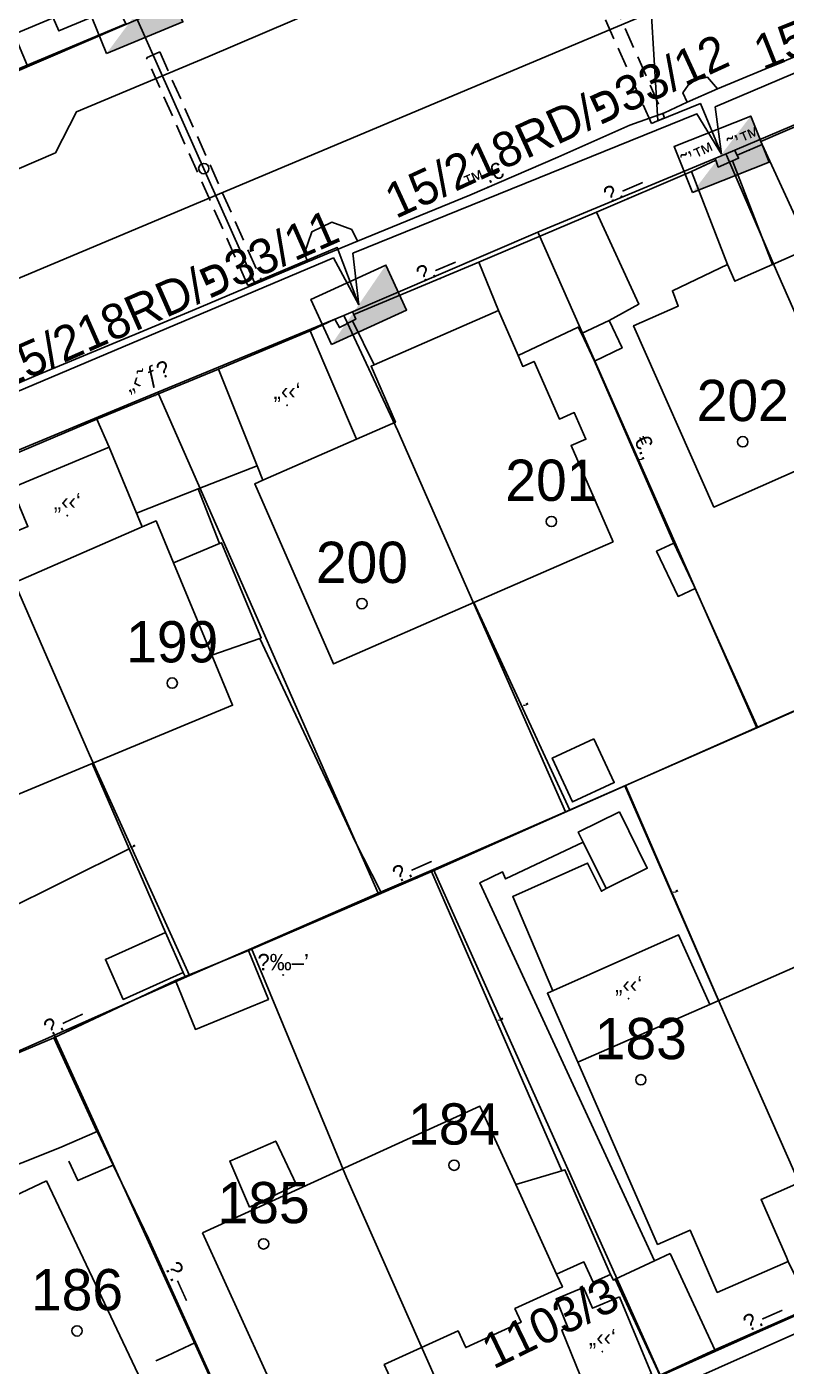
# Model space of a CAD drawing. Header units: metres. Extents: x 218299 to 220222, y 572714 to 574340.
# Drawn here: x 219058 to 219094.8, y 573375.5 to 573440.5 of the extents above; entities that cross this region are included whole.
import ezdxf
from ezdxf.enums import TextEntityAlignment as Align

# ---------------------------------------------------------------- set-up
doc = ezdxf.new("R2010")
doc.units = ezdxf.units.M
doc.header["$MEASUREMENT"] = 0
doc.linetypes.add('DASH15', pattern=[1.5, 1, -0.5])
for name, color, linetype in [('1601', 44, 'LANDBORDER'), ('1602', 44, 'Continuous'), ('1603', 44, 'Continuous'), ('6011', 10, 'Continuous'), ('6151', 102, 'CABLEUNDEXIST03'), ('6261', 7, 'Continuous'), ('6701', 7, 'DASH15'), ('6916', 7, 'Continuous'), ('A_POINTS', 2, 'Continuous'), ('M2200', 253, 'Continuous'), ('M2207', 253, 'Continuous'), ('M2401', 7, 'Continuous'), ('M2404', 7, 'Continuous'), ('M2407', 253, 'Continuous'), ('M2408', 253, 'Continuous'), ('M2420', 253, 'Continuous'), ('M2601', 253, 'Continuous'), ('M2602', 253, 'Continuous'), ('M2605', 253, 'Continuous'), ('M2612', 253, 'Continuous'), ('M2804', 253, 'Continuous')]:
    doc.layers.add(name, color=color, linetype=linetype)
doc.styles.add('HEBTXT', font='HEBTXT')
doc.styles.add('MAVAT_HEBTXT', font='HEBTXT')
doc.linetypes.add('CABLEUNDEXIST03', pattern='A,3.5,[222,elecad.shx,S=0.01,R=0,X=0,Y=0],1.5', length=5)
doc.linetypes.add('LANDBORDER', pattern='A,6.25,[208,elecad.shx,S=0.02,R=0,X=-0.6,Y=0],12.5,[208,elecad.shx,S=0.02,R=180,X=0.6,Y=0],6.25', length=25)

# ---------------------------------------------------------------- blocks, each defined once
blk = doc.blocks.new('6261')
blk.add_lwpolyline([(-2, -1.2), (2, -1.2), (2, 1.2), (-2, 1.2)], close=True)
at = {"color": 0}
blk.add_solid([(2, 1.2), (-2, -1.2), (2, -1.2)], dxfattribs=at)
at = {"color": 0, "style": 'HEBTXT'}
blk.add_attdef('PIL_NAME', (2.689, 2.418), '', height=1.7, dxfattribs=at)
at = {"style": 'HEBTXT'}
blk.add_attdef('CAMUT_MONIM', (2.489, 0.218), '', height=1.7, dxfattribs=at)
at = {"color": 0, "style": 'HEBTXT', "flags": 1}
for tag, p in [('TYPE', (2.585, -1.773)), ('MAP_TYPE', (2.689, -3.782))]:
    blk.add_attdef(tag, p, '', height=1.7, dxfattribs=at)
blk = doc.blocks.new('6916')
at = {"layer": 'A_POINTS'}
blk.add_circle((0, 0), 0.25, dxfattribs=at)
at = {"color": 0, "style": 'HEBTXT'}
for tag, p in [('HTCH', (0.006, 3.527)), ('PIPE', (0.049, 1.33))]:
    blk.add_attdef(tag, text='', height=1.7, dxfattribs=at).set_placement(p, align=Align.MIDDLE_CENTER)
blk = doc.blocks.new('1603')
at = {"layer": 'A_POINTS'}
blk.add_circle((0, 0), 0.25, dxfattribs=at)
at = {"color": 0, "style": 'HEBTXT'}
blk.add_attdef('PARCEL_NUM', text='', height=2, dxfattribs=at).set_placement((0, 1), align=Align.CENTER)
at = {"color": 0, "style": 'HEBTXT', "flags": 1}
blk.add_attdef('LOT_NUM', text='', height=2, dxfattribs=at).set_placement((0, -2.5), align=Align.CENTER)
blk = doc.blocks.new('M2404')
blk.add_circle((0, 0), 0.025)
at = {"style": 'MAVAT_HEBTXT'}
blk.add_attdef('NAME', text='', height=0.8, dxfattribs=at).set_placement((0, 1.59), align=Align.MIDDLE)
blk = doc.blocks.new('M2408')
blk.add_circle((0, 0), 0.025)
at = {"style": 'MAVAT_HEBTXT'}
blk.add_attdef('NAME', text='', height=0.8, dxfattribs=at).set_placement((0, 1.59), align=Align.MIDDLE)
blk = doc.blocks.new('M2804')
blk.add_circle((0, 0), 0.025)
at = {"style": 'MAVAT_HEBTXT'}
blk.add_attdef('NAME', text='', height=0.8, dxfattribs=at).set_placement((0, 1.59), align=Align.MIDDLE)
blk = doc.blocks.new('M2601')
blk.add_circle((0, 0), 0.025)
at = {"style": 'MAVAT_HEBTXT'}
blk.add_attdef('NAME', text='', height=0.8, dxfattribs=at).set_placement((0, 1.59), align=Align.MIDDLE)
blk = doc.blocks.new('M2602')
blk.add_circle((0, 0), 0.025)
at = {"style": 'MAVAT_HEBTXT'}
blk.add_attdef('NAME', text='', height=0.8, dxfattribs=at).set_placement((0, 1.59), align=Align.MIDDLE)
blk = doc.blocks.new('M2605')
blk.add_circle((0, 0), 0.025)
at = {"style": 'MAVAT_HEBTXT'}
blk.add_attdef('NAME', text='', height=0.8, dxfattribs=at).set_placement((0, 1.59), align=Align.MIDDLE)
blk = doc.blocks.new('M2612')
blk.add_circle((0, 0), 0.025)
at = {"style": 'MAVAT_HEBTXT'}
blk.add_attdef('NAME', text='', height=0.8, dxfattribs=at).set_placement((0, 1.59), align=Align.MIDDLE)
blk = doc.blocks.new('M2207')
blk.add_circle((0, 0), 0.025)
at = {"style": 'MAVAT_HEBTXT'}
blk.add_attdef('NAME', text='', height=0.8, dxfattribs=at).set_placement((0, 1.59), align=Align.MIDDLE)
blk = doc.blocks.new('111')
at = {"layer": 'M2200'}
for points in [[(219104.772, 573423.148, 571.08), (219098.066, 573420.18, 571.08), (219091.285, 573417.179, 571.08), (219087.397, 573425.965, 571.08), (219089.563, 573426.924, 571.08), (219089.273, 573427.663, 570.84), (219091.945, 573428.931, 570.72), (219091.945, 573428.931, 570.72), (219092.302, 573428.125, 570.96), (219092.954, 573428.414, 570.981), (219094.126, 573428.933, 571.02), (219095.922, 573429.728, 571.08), (219095.593, 573430.47, 570.84), (219095.593, 573430.47, 570.84), (219098.399, 573431.712, 570.72), (219098.727, 573430.972, 570.96), (219100.886, 573431.928, 570.96), (219101.717, 573430.049, 570.985), (219102.428, 573428.443, 571.007)], [(219086.4, 573415.496, 570.6), (219079.65, 573412.548, 570.6), (219072.834, 573409.572, 570.6), (219069.021, 573418.306, 570.36), (219069.422, 573418.481, 570.374), (219073.96, 573420.462, 570.533), (219075.846, 573421.286, 570.6), (219074.66, 573424.002, 570.12), (219074.66, 573424.002, 570.12), (219074.814, 573424.069, 570.12), (219080.842, 573426.701, 570.12), (219080.842, 573426.701, 570.12), (219081.792, 573424.525, 570.506), (219082.021, 573423.999, 570.6), (219082.572, 573424.24, 570.6), (219083.793, 573421.444, 571.56), (219084.516, 573421.76, 570), (219085.08, 573420.467, 570), (219084.366, 573420.155, 572.28)], [(219063.557, 573416.225, 570.12), (219064.236, 573416.507, 570.24), (219065.076, 573414.481, 570.212), (219066.938, 573409.993, 570.152), (219067.945, 573407.566, 570.12), (219061.136, 573404.741, 570.12), (219054.727, 573402.082, 570.12), (219054.175, 573401.853, 570.12), (219050.577, 573410.524, 570.12), (219056.749, 573413.235, 570.12), (219057.165, 573413.418, 570.12)], [(219084.687, 573390.257, 572.88), (219084.687, 573390.257, 572.88), (219091.097, 573393.067, 572.936), (219098.329, 573396.238, 573), (219098.585, 573395.656, 573.008), (219102.015, 573387.832, 573.114), (219102.2, 573387.409, 573.12), (219099.936, 573386.416, 573.12), (219100.262, 573385.673, 572.88), (219097.508, 573384.466, 572.88), (219097.188, 573385.196, 573), (219095.254, 573384.349, 573), (219093.577, 573383.613, 573), (219094.807, 573380.807, 572.775), (219094.894, 573380.609, 572.76), (219094.894, 573380.609, 572.76), (219091.453, 573379.1, 572.76), (219090.129, 573382.121, 573), (219088.556, 573381.431, 573.12)], [(219066.484, 573381.989, 572.64), (219079.943, 573388.129, 572.64), (219081.676, 573384.331, 572.588), (219083.661, 573379.979, 572.528), (219083.94, 573379.369, 572.52), (219081.638, 573378.318, 572.52), (219081.941, 573377.652, 572.28), (219079.253, 573376.426, 572.28), (219078.884, 573377.234, 572.52), (219075.303, 573375.6, 572.52), (219075.656, 573374.826, 572.28), (219072.809, 573373.527, 572.28), (219072.474, 573374.261, 572.52), (219070.434, 573373.33, 572.52)], [(219058.917, 573384.512, 574.92), (219065.594, 573370.435, 572.077), (219066.809, 573367.873, 571.56), (219066.809, 573367.873, 571.56), (219066.657, 573367.801, 571.554), (219063.832, 573366.461, 571.44), (219063.496, 573367.17, 571.56), (219060.127, 573365.572, 571.56), (219060.127, 573365.572, 571.56), (219058.827, 573368.313, 572.04), (219056.19, 573367.062, 572.04), (219057.627, 573364.031, 571.92), (219055.069, 573362.817, 571.92), (219053.589, 573365.938, 571.92), (219052.213, 573365.285, 571.92), (219048.185, 573373.78, 571.92), (219055.191, 573377.103, 575.76), (219053.006, 573381.709, 575.04), (219053.006, 573381.709, 575.04)]]:
    blk.add_polyline3d(points, close=True, dxfattribs=at)
at = {"layer": 'M2207'}
blk.add_polyline3d([(219050.064, 573440.726, 568.86), (219050.443, 573439.824, 569.58), (219045.836, 573437.887, 569.82), (219047.384, 573434.205, 569.58), (219051.965, 573436.132, 569.34), (219051.991, 573436.07, 568.86), (219052.056, 573436.098, 568.865), (219052.133, 573436.13, 568.871), (219057.994, 573438.595, 569.34), (219057.994, 573438.595, 569.34), (219057.362, 573440.098, 569.34), (219059.252, 573440.893, 569.82), (219059.517, 573440.263, 569.1), (219060.959, 573440.869, 569.1)], dxfattribs=at)
for points in [[(219086.202, 573426.227, 570.18), (219086.202, 573426.227, 570.18), (219086.833, 573424.889, 570.06), (219085.491, 573424.257, 570.3), (219085.491, 573424.257, 570.3), (219084.861, 573425.594, 570.3), (219084.861, 573425.594, 570.3)], [(219073.96, 573420.462, 570.3), (219069.422, 573418.481, 570.3), (219069.139, 573419.184, 570.237), (219067.262, 573423.859, 569.82), (219067.262, 573423.859, 569.82), (219071.714, 573425.714, 569.82), (219071.714, 573425.714, 569.82)], [(219063.557, 573416.225, 570.12), (219057.165, 573413.418, 570.075), (219056.257, 573415.5, 570), (219058.022, 573416.232, 570), (219057.241, 573418.115, 570), (219061.961, 573420.073, 570), (219061.961, 573420.073, 570)], [(219065.076, 573414.481, 569.82), (219066.938, 573409.993, 569.82), (219069.267, 573410.813, 569.82), (219069.337, 573410.838, 569.82), (219067.413, 573415.45, 569.82), (219067.315, 573415.41, 569.82), (219065.076, 573414.481, 569.82)], [(219089.344, 573415.43, 570.06), (219089.344, 573415.43, 570.06), (219090.33, 573413.34, 570.06), (219090.379, 573413.235, 570.06), (219090.379, 573413.235, 570.06), (219089.547, 573412.842, 569.94), (219088.512, 573415.038, 569.94), (219089.344, 573415.43, 570.06)], [(219085.467, 573405.946, 570.06), (219086.457, 573403.817, 570.06), (219084.438, 573402.879, 570.06), (219083.449, 573405.008, 570.06), (219085.467, 573405.946, 570.06)], [(219086.703, 573402.405, 571.74), (219088.056, 573399.666, 571.74), (219086.063, 573398.681, 571.98), (219086.063, 573398.681, 571.98), (219084.951, 573400.931, 571.98), (219084.71, 573401.42, 571.98), (219086.703, 573402.405, 571.74)], [(219064.693, 573396.544, 570.18), (219064.693, 573396.544, 570.18), (219061.783, 573395.244, 570.3), (219062.648, 573393.311, 570.3), (219065.559, 573394.611, 570.18), (219065.559, 573394.611, 570.18), (219064.693, 573396.544, 570.18)], [(219091.097, 573393.067, 572.7), (219084.687, 573390.257, 572.7), (219083.218, 573393.607, 572.46), (219089.564, 573396.446, 572.46)], [(219065.175, 573394.229, 571.86), (219065.652, 573394.424, 571.86), (219068.715, 573395.68, 571.86), (219068.715, 573395.68, 571.86), (219069.689, 573393.304, 571.86), (219066.149, 573391.853, 571.86), (219065.175, 573394.229, 571.86), (219065.175, 573394.229, 571.86), (219065.175, 573394.229, 571.86)], [(219068.767, 573383.234, 571.74), (219071.054, 573384.324, 571.74), (219070.045, 573386.439, 571.62), (219067.808, 573385.471, 571.62)], [(219081.676, 573384.331, 571.98), (219083.661, 573379.979, 571.98), (219084.982, 573380.581, 571.98), (219085.433, 573379.593, 571.86), (219086.277, 573379.978, 571.86), (219086.277, 573379.978, 571.86), (219084.066, 573385.048, 571.86), (219083.913, 573385.002, 571.867)], [(219089.175, 573380.988, 571.86), (219091.341, 573376.326, 571.74), (219091.341, 573376.326, 571.74), (219088.671, 573375.086, 571.74), (219088.573, 573375.297, 571.745), (219086.505, 573379.747, 571.86), (219086.505, 573379.747, 571.86), (219086.505, 573379.747, 571.86), (219088.409, 573380.631, 571.86), (219089.175, 573380.988, 571.86)], [(219086.709, 573378.882, 571.74), (219088.258, 573375.154, 571.62), (219088.258, 573375.154, 571.62), (219088.258, 573375.154, 571.62), (219085.279, 573373.934, 571.38), (219085.279, 573373.934, 571.38), (219083.91, 573377.278, 571.5), (219084.203, 573377.397, 571.5), (219083.631, 573378.793, 571.5), (219084.959, 573379.336, 571.5), (219085.396, 573378.332, 571.5)]]:
    blk.add_polyline3d(points, close=True, dxfattribs=at)
at = {"layer": 'M2401'}
for points in [[(219019.006, 573419.008, 565.774), (219024.383, 573421.233, 566.014), (219029.036, 573423.179, 566.014), (219036.287, 573426.317, 566.014), (219042.534, 573428.87, 566.254), (219046.654, 573430.593, 566.254), (219051.919, 573432.794, 566.374), (219053.836, 573431.968, 566.254), (219059.355, 573434.349, 566.374), (219060.371, 573436.346, 566.494), (219066.745, 573439, 566.734), (219072.276, 573441.364, 566.614), (219078.1, 573443.793, 566.854), (219085.185, 573446.753, 567.094), (219089.696, 573448.679, 567.094), (219094.986, 573450.814, 567.214)], [(219053.616, 573421.505, 566.374), (219058.307, 573423.5, 566.374), (219066.002, 573426.71, 566.374), (219071.585, 573429.062, 566.734), (219071.441, 573429.492, 566.734), (219071.786, 573430.525, 566.734), (219072.757, 573430.993, 566.734), (219073.724, 573430.639, 566.734), (219074, 573430.066, 566.734), (219079.45, 573432.296, 566.734), (219083.719, 573434.148, 566.854), (219087.216, 573435.687, 567.094), (219088.899, 573436.291, 567.179), (219089.995, 573436.808, 567.124), (219089.789, 573437.262, 567.124), (219090.039, 573437.629, 567.124), (219090.412, 573437.886, 567.124), (219090.981, 573438.014, 567.124), (219091.455, 573437.453, 567.124), (219096.715, 573439.628, 567.214)]]:
    blk.add_polyline3d(points, dxfattribs=at)
at = {"layer": 'M2404'}
for points in [[(219019.006, 573419.008, 565.774), (219024.383, 573421.233, 566.014), (219029.036, 573423.179, 566.014), (219036.287, 573426.317, 566.014), (219042.534, 573428.87, 566.254), (219046.654, 573430.593, 566.254), (219051.919, 573432.794, 566.374), (219053.836, 573431.968, 566.254), (219059.355, 573434.349, 566.374), (219060.371, 573436.346, 566.494), (219066.745, 573439, 566.734), (219072.276, 573441.364, 566.614), (219078.1, 573443.793, 566.854), (219085.185, 573446.753, 567.094), (219089.696, 573448.679, 567.094), (219094.986, 573450.814, 567.214)], [(219053.616, 573421.505, 566.374), (219058.307, 573423.5, 566.374), (219066.002, 573426.71, 566.374), (219071.585, 573429.062, 566.734), (219071.441, 573429.492, 566.734), (219071.786, 573430.525, 566.734), (219072.757, 573430.993, 566.734), (219073.724, 573430.639, 566.734), (219074, 573430.066, 566.734), (219079.45, 573432.296, 566.734), (219083.719, 573434.148, 566.854), (219087.216, 573435.687, 567.094), (219088.899, 573436.291, 567.179), (219089.995, 573436.808, 567.124), (219089.789, 573437.262, 567.124), (219090.039, 573437.629, 567.124), (219090.412, 573437.886, 567.124), (219090.981, 573438.014, 567.124), (219091.455, 573437.453, 567.124), (219096.715, 573439.628, 567.214)]]:
    blk.add_polyline3d(points, dxfattribs=at)
at = {"layer": 'M2407'}
for points in [[(219054.727, 573402.082, 567.385), (219056.701, 573397.512, 567.565), (219062.93, 573400.607, 567.745)], [(219088.409, 573380.631, 570.396), (219079.945, 573398.967, 569.811), (219081.034, 573399.5, 569.811), (219081.186, 573399.151, 569.811), (219084.951, 573400.931, 569.811)], [(219086.063, 573398.681, 569.856), (219085.834, 573398.548, 569.856), (219085.163, 573399.914, 569.811), (219081.533, 573398.289, 569.811), (219083.482, 573393.725, 569.936)]]:
    blk.add_polyline3d(points, dxfattribs=at)
at = {"layer": 'M2408'}
for points in [[(219089.995, 573436.808, 567.124), (219091.455, 573437.453, 567.124)], [(219085.588, 573431.471, 566.989), (219079.894, 573429.051, 566.809)], [(219074, 573430.066, 566.734), (219071.585, 573429.062, 566.734)], [(219072.912, 573426.284, 566.809), (219071.714, 573425.714, 566.809)], [(219067.262, 573423.859, 566.449), (219061.363, 573421.432, 566.449)]]:
    blk.add_polyline3d(points, dxfattribs=at)
at = {"layer": 'M2420', "linetype": 'Continuous', "lineweight": -3}
blk.add_lwpolyline([(218815, 573271.12), (218820.09, 573275.12), (218861.3, 573307.12), (218922.3, 573356.31), (218953.3, 573379.31), (218975.09, 573394.62), (219016.09, 573412.12), (219055, 573427.19), (219099.41, 573445.88), (219110.2, 573450.38), (219123.3, 573457.88), (219130.09, 573462.38), (219137.3, 573467.38), (219141.09, 573470.12), (219151.91, 573480.62), (219163.91, 573496.88), (219171.3, 573512.19), (219176.8, 573527.5), (219181.7, 573546.81)], dxfattribs=at)
at = {"layer": 'M2601'}
for points in [[(219066.28, 573418.061, 568.969), (219067.315, 573415.41, 568.969)], [(219079.65, 573412.548, 569.542), (219084.302, 573402.483, 569.392)], [(219061.136, 573404.741, 569.392), (219062.93, 573400.607, 569.392), (219064.693, 573396.544, 569.392)], [(219086.963, 573403.663, 571.791), (219091.51, 573393.249, 572.215)], [(219077.597, 573399.509, 570.602), (219083.913, 573385.002, 570.602)], [(219065.559, 573394.611, 569.392), (219065.652, 573394.424, 569.392)], [(219086.277, 573379.978, 571.577), (219086.415, 573379.698, 571.577), (219086.505, 573379.747, 571.577)]]:
    blk.add_polyline3d(points, dxfattribs=at)
at = {"layer": 'M2602'}
for points in [[(219092.291, 573434.481, 568.654), (219092.414, 573434.231, 568.654), (219092.485, 573434.088, 568.654), (219092.189, 573433.96, 568.654), (219091.496, 573433.66, 568.654), (219091.378, 573433.995, 568.654), (219091.339, 573434.106, 568.654)], [(219092.189, 573433.96, 568.654), (219094.126, 573428.933, 568.654)], [(219072.912, 573426.284, 568.249), (219072.912, 573426.284, 568.249), (219073.127, 573425.881, 568.249), (219073.759, 573426.2, 568.249), (219073.932, 573426.287, 568.249), (219073.83, 573426.508, 568.249), (219073.769, 573426.638, 568.249)], [(219089.344, 573415.43, 568.907), (219085.491, 573424.257, 568.907)], [(219056.682, 573419.453, 568.609), (219056.682, 573419.453, 568.609), (219061.363, 573421.432, 568.609), (219061.363, 573421.432, 568.609), (219061.961, 573420.073, 568.609)], [(219069.267, 573410.813, 569.092), (219070.888, 573407.358, 569.04)], [(219070.888, 573407.358, 569.04), (219072.45, 573404.03, 568.989)], [(219072.45, 573404.03, 568.989), (219073.383, 573402.04, 568.958)], [(219073.383, 573402.04, 568.958), (219073.872, 573400.999, 568.942), (219075.116, 573398.559, 568.942)], [(219075.116, 573398.559, 568.942), (219075.166, 573398.461, 568.942)], [(219060.001, 573385.47, 570.592), (219060.451, 573384.528, 570.592), (219062.157, 573385.271, 570.592)], [(219066.149, 573376.673, 571.042), (219064.779, 573376.028, 570.967), (219064.233, 573375.784, 570.667)]]:
    blk.add_polyline3d(points, dxfattribs=at)
at = {"layer": 'M2605'}
for points in [[(219062.097, 573442.068, 567.78), (219062.774, 573440.601, 567.78), (219057.994, 573438.595, 567.78)], [(219103.051, 573433.268, 568.567), (219100.512, 573432.019, 568.567), (219098.331, 573436.955, 568.567), (219098.331, 573436.955, 568.567), (219093.562, 573434.894, 568.567), (219093.625, 573434.756, 568.567), (219095.593, 573430.47, 568.567)], [(219091.945, 573428.931, 568.417), (219090.203, 573433.45, 568.417), (219090.203, 573433.45, 568.417), (219085.588, 573431.471, 568.417), (219085.588, 573431.471, 568.417), (219087.64, 573427.007, 568.417), (219086.202, 573426.227, 568.417)], [(219080.842, 573426.701, 567.889), (219079.894, 573429.051, 567.889), (219079.894, 573429.051, 567.889), (219073.83, 573426.508, 567.889)], [(219074.814, 573424.069, 567.889), (219073.759, 573426.2, 567.889)], [(219084.861, 573425.594, 567.967), (219084.713, 573425.904, 567.967), (219081.792, 573424.525, 567.967)], [(219069.139, 573419.184, 567.889), (219066.28, 573418.061, 567.889), (219063.284, 573416.883, 567.889)], [(219093.395, 573406.511, 568.757), (219090.379, 573413.235, 568.457)], [(219095.916, 573407.627, 569.842), (219093.395, 573406.511, 569.801), (219086.963, 573403.663, 569.695), (219086.783, 573403.583, 569.692), (219084.302, 573402.483, 569.652), (219077.645, 573399.531, 569.544), (219077.597, 573399.509, 569.544), (219077.53, 573399.48, 569.542), (219075.166, 573398.461, 569.542), (219075.137, 573398.448, 569.542)], [(219075.137, 573398.448, 569.542), (219068.715, 573395.68, 569.542)], [(219065.175, 573394.229, 569.392), (219059.279, 573391.451, 569.392), (219059.279, 573391.451, 569.392), (219061.354, 573386.939, 569.392)], [(219044.538, 573384.913, 568.792), (219047.565, 573386.329, 568.867), (219050.265, 573387.591, 568.934), (219050.616, 573387.755, 568.942), (219050.616, 573387.755, 568.942), (219053.168, 573388.844, 568.942), (219056.713, 573390.356, 568.942), (219059.279, 573391.451, 568.942)], [(219068.345, 573371.816, 569.777), (219066.149, 573376.673, 569.703), (219063.868, 573381.715, 569.627), (219062.157, 573385.271, 569.467), (219061.374, 573386.897, 569.394), (219061.354, 573386.939, 569.392)], [(219061.374, 573386.897, 569.392), (219059.553, 573386.111, 569.392), (219052.314, 573383.242, 569.392), (219052.314, 573383.242, 569.392), (219053.006, 573381.709, 569.392)], [(219094.894, 573380.609, 570.36), (219094.894, 573380.609, 570.36), (219095.256, 573379.842, 570.36), (219095.959, 573378.352, 570.36), (219095.959, 573378.352, 570.36), (219091.341, 573376.326, 570.36)]]:
    blk.add_polyline3d(points, dxfattribs=at)
at = {"layer": 'M2612'}
for points in [[(219093.625, 573434.756, 568.744), (219092.414, 573434.231, 568.744)], [(219091.378, 573433.995, 568.744), (219090.203, 573433.45, 568.744)]]:
    blk.add_polyline3d(points, dxfattribs=at)
at = {"layer": 'M2207'}
ref = blk.add_blockref('M2207', (219070.589, 573422.115), dxfattribs=dict(at, xscale=0.5, yscale=0.5, zscale=0.5))
ref.add_attrib('NAME', '„‹‹‘', dxfattribs={"layer": '0', "height": 0.8, "style": 'MAVAT_HEBTXT'}).set_placement((219070.589, 573422.74), align=Align.MIDDLE)
ref = blk.add_blockref('M2207', (219059.934, 573416.761), dxfattribs=dict(at, xscale=0.5, yscale=0.5, zscale=0.5))
ref.add_attrib('NAME', '„‹‹‘', dxfattribs={"layer": '0', "height": 0.8, "style": 'MAVAT_HEBTXT'}).set_placement((219059.934, 573417.386), align=Align.MIDDLE)
ref = blk.add_blockref('M2207', (219087.15, 573393.346), dxfattribs=dict(at, xscale=0.5, yscale=0.5, zscale=0.5))
ref.add_attrib('NAME', '„‹‹‘', dxfattribs={"layer": '0', "height": 0.8, "style": 'MAVAT_HEBTXT'}).set_placement((219087.15, 573393.971), align=Align.MIDDLE)
ref = blk.add_blockref('M2207', (219085.882, 573376.232), dxfattribs=dict(at, xscale=0.5, yscale=0.5, zscale=0.5))
ref.add_attrib('NAME', '„‹‹‘', dxfattribs={"layer": '0', "height": 0.8, "style": 'MAVAT_HEBTXT'}).set_placement((219085.882, 573376.857), align=Align.MIDDLE)
at = {"layer": 'M2404'}
ref = blk.add_blockref('M2404', (219080.324, 573432.675), dxfattribs=dict(at, xscale=0.5, yscale=0.5, zscale=0.5))
ref.add_attrib('NAME', '™.€', dxfattribs={"layer": '0', "height": 0.8, "rotation": 23.44576, "style": 'MAVAT_HEBTXT'}).set_placement((219080.105, 573433.18), align=Align.MIDDLE)
at = {"layer": 'M2408'}
ref = blk.add_blockref('M2408', (219064.195, 573422.597), dxfattribs=dict(at, xscale=0.5, yscale=0.5, zscale=0.5))
ref.add_attrib('NAME', '„‹˜ƒ\x8e', dxfattribs={"layer": '0', "height": 0.8, "rotation": 22.36262, "style": 'MAVAT_HEBTXT'}).set_placement((219063.853, 573423.43), align=Align.MIDDLE)
at = {"layer": 'M2601'}
ref = blk.add_blockref('M2601', (219081.976, 573407.515), dxfattribs=dict(at, xscale=0.5, yscale=0.5, zscale=0.5))
ref.add_attrib('NAME', '‚', dxfattribs={"layer": '0', "height": 0.8, "rotation": 294.80634, "style": 'MAVAT_HEBTXT'}).set_placement((219082.475, 573407.746), align=Align.MIDDLE)
ref = blk.add_blockref('M2601', (219062.915, 573400.642), dxfattribs=dict(at, xscale=0.5, yscale=0.5, zscale=0.5))
ref.add_attrib('NAME', '‚', dxfattribs={"layer": '0', "height": 0.8, "rotation": 293.46288, "style": 'MAVAT_HEBTXT'}).set_placement((219063.419, 573400.861), align=Align.MIDDLE)
ref = blk.add_blockref('M2601', (219089.237, 573398.456), dxfattribs=dict(at, xscale=0.5, yscale=0.5, zscale=0.5))
ref.add_attrib('NAME', '‚', dxfattribs={"layer": '0', "height": 0.8, "rotation": 293.58707, "style": 'MAVAT_HEBTXT'}).set_placement((219089.741, 573398.676), align=Align.MIDDLE)
ref = blk.add_blockref('M2601', (219080.755, 573392.256), dxfattribs=dict(at, xscale=0.5, yscale=0.5, zscale=0.5))
ref.add_attrib('NAME', '‚', dxfattribs={"layer": '0', "height": 0.8, "rotation": 293.52791, "style": 'MAVAT_HEBTXT'}).set_placement((219081.259, 573392.475), align=Align.MIDDLE)
at = {"layer": 'M2602'}
ref = blk.add_blockref('M2602', (219087.418, 573419.844), dxfattribs=dict(at, xscale=0.5, yscale=0.5, zscale=0.5))
ref.add_attrib('NAME', '€.‚', dxfattribs={"layer": '0', "height": 0.8, "rotation": 293.58336, "style": 'MAVAT_HEBTXT'}).set_placement((219087.922, 573420.064), align=Align.MIDDLE)
at = {"layer": 'M2605'}
ref = blk.add_blockref('M2605', (219087.112, 573432.124), dxfattribs=dict(at, xscale=0.5, yscale=0.5, zscale=0.5))
ref.add_attrib('NAME', '\x9a.—', dxfattribs={"layer": '0', "height": 0.8, "rotation": 23.20638, "style": 'MAVAT_HEBTXT'}).set_placement((219086.895, 573432.63), align=Align.MIDDLE)
ref = blk.add_blockref('M2605', (219078.03, 573428.269), dxfattribs=dict(at, xscale=0.5, yscale=0.5, zscale=0.5))
ref.add_attrib('NAME', '\x9a.—', dxfattribs={"layer": '0', "height": 0.8, "rotation": 22.74602, "style": 'MAVAT_HEBTXT'}).set_placement((219077.818, 573428.776), align=Align.MIDDLE)
ref = blk.add_blockref('M2605', (219076.882, 573399.2), dxfattribs=dict(at, xscale=0.5, yscale=0.5, zscale=0.5))
ref.add_attrib('NAME', '\x9a.—', dxfattribs={"layer": '0', "height": 0.8, "rotation": 23.91326, "style": 'MAVAT_HEBTXT'}).set_placement((219076.659, 573399.703), align=Align.MIDDLE)
ref = blk.add_blockref('M2605', (219059.981, 573391.782), dxfattribs=dict(at, xscale=0.5, yscale=0.5, zscale=0.5))
ref.add_attrib('NAME', '\x9a.—', dxfattribs={"layer": '0', "height": 0.8, "rotation": 25.22695, "style": 'MAVAT_HEBTXT'}).set_placement((219059.746, 573392.279), align=Align.MIDDLE)
ref = blk.add_blockref('M2605', (219064.912, 573379.409), dxfattribs=dict(at, xscale=0.5, yscale=0.5, zscale=0.5))
ref.add_attrib('NAME', '\x9a.—', dxfattribs={"layer": '0', "height": 0.8, "rotation": 294.33558, "style": 'MAVAT_HEBTXT'}).set_placement((219065.413, 573379.636), align=Align.MIDDLE)
ref = blk.add_blockref('M2605', (219093.886, 573377.442), dxfattribs=dict(at, xscale=0.5, yscale=0.5, zscale=0.5))
ref.add_attrib('NAME', '\x9a.—', dxfattribs={"layer": '0', "height": 0.8, "rotation": 23.68103, "style": 'MAVAT_HEBTXT'}).set_placement((219093.665, 573377.946), align=Align.MIDDLE)
at = {"layer": 'M2612'}
ref = blk.add_blockref('M2612', (219093.02, 573434.493), dxfattribs=dict(at, xscale=0.5, yscale=0.5, zscale=0.5))
ref.add_attrib('NAME', '˜’™', dxfattribs={"layer": '0', "height": 0.8, "rotation": 23.43606, "style": 'MAVAT_HEBTXT'}).set_placement((219092.801, 573434.998), align=Align.MIDDLE)
ref = blk.add_blockref('M2612', (219090.791, 573433.722), dxfattribs=dict(at, xscale=0.5, yscale=0.5, zscale=0.5))
ref.add_attrib('NAME', '˜’™', dxfattribs={"layer": '0', "height": 0.8, "rotation": 24.88913, "style": 'MAVAT_HEBTXT'}).set_placement((219090.559, 573434.221), align=Align.MIDDLE)
at = {"layer": 'M2804'}
ref = blk.add_blockref('M2804', (219070.401, 573394.493, 575.13), dxfattribs=dict(at, xscale=0.5, yscale=0.5, zscale=0.5))
ref.add_attrib('NAME', '\x8d‰–’', dxfattribs={"layer": '0', "height": 0.8, "style": 'MAVAT_HEBTXT'}).set_placement((219070.401, 573395.118, 575.13), align=Align.MIDDLE)

msp = doc.modelspace()

# ---------------------------------------------------------------- linework, layer by layer
at = {"layer": '1601'}
for points in [[(219018.046, 573403.301), (219027.366, 573407.241), (219036.546, 573411.091), (219045.836, 573415.071), (219055.006, 573418.891), (219064.326, 573422.741), (219073.346, 573426.461), (219082.756, 573430.501), (219091.876, 573434.301), (219101.146, 573438.231)], [(219101.146, 573438.231), (219091.876, 573434.301), (219082.756, 573430.501), (219073.346, 573426.461), (219064.326, 573422.741), (219055.006, 573418.891), (219045.836, 573415.071), (219036.546, 573411.091), (219027.366, 573407.241), (219018.046, 573403.301)]]:
    msp.add_lwpolyline(points, dxfattribs=at)
at = {"layer": '1602'}
for points in [[(219061.94, 573447), (219064.31, 573441.24), (219055.3, 573437.37), (219045.31, 573460.83), (219054.5, 573464.84), (219058.58, 573454.93)], [(219105.248, 573411.74), (219102.946, 573410.751), (219097.846, 573420.651), (219094.376, 573428.511), (219091.9052, 573434.2334), (219091.876, 573434.301), (219101.146, 573438.231), (219101.1759, 573438.1635), (219111.676, 573414.501)], [(219096.062, 573407.676), (219093.366, 573406.471), (219082.7859, 573430.4333), (219082.756, 573430.501), (219091.876, 573434.301), (219091.9052, 573434.2334), (219094.376, 573428.511), (219097.846, 573420.651), (219102.946, 573410.751)], [(219087.006, 573403.671), (219084.096, 573402.401), (219079.416, 573413.001), (219075.956, 573420.871), (219073.3771, 573426.3945), (219073.346, 573426.461), (219082.756, 573430.501), (219082.7859, 573430.4333), (219093.366, 573406.471)], [(219077.686, 573399.601), (219075.006, 573398.451), (219064.3559, 573422.673), (219064.326, 573422.741), (219073.346, 573426.461), (219073.3771, 573426.3945), (219075.956, 573420.871), (219079.416, 573413.001), (219084.096, 573402.401)], [(219068.864, 573395.777), (219065.866, 573394.471), (219061.016, 573405.161), (219057.586, 573413.041), (219055.0359, 573418.8231), (219055.006, 573418.891), (219064.326, 573422.741), (219064.3559, 573422.673), (219075.006, 573398.451)], [(219059.31, 573391.581), (219056.656, 573390.411), (219045.8657, 573415.0032), (219045.836, 573415.071), (219055.006, 573418.891), (219055.0359, 573418.8231), (219057.586, 573413.041), (219061.016, 573405.161), (219065.866, 573394.471)], [(219096.062, 573407.676), (219107.036, 573383.151), (219097.686, 573379.081), (219095.236, 573384.851), (219091.746, 573392.711), (219087.006, 573403.671), (219093.366, 573406.471)], [(219095.236, 573384.851), (219097.686, 573379.081), (219088.696, 573375.061), (219077.686, 573399.601), (219084.096, 573402.401), (219087.006, 573403.671), (219091.746, 573392.711)], [(219077.686, 573399.601), (219088.696, 573375.061), (219079.516, 573371.031), (219076.956, 573376.781), (219073.476, 573384.671), (219068.864, 573395.777), (219075.006, 573398.451)], [(219076.956, 573376.781), (219079.516, 573371.031), (219070.466, 573367.051), (219059.31, 573391.581), (219065.866, 573394.471), (219068.864, 573395.777), (219073.476, 573384.671)], [(219059.31, 573391.581), (219070.466, 573367.051), (219061.196, 573362.991), (219058.728, 573368.69), (219055.277, 573376.645), (219050.456, 573387.661), (219056.656, 573390.411)]]:
    msp.add_lwpolyline(points, close=True, dxfattribs=at)
for points in [[(219012.76, 573419.53), (219025.31, 573424.85), (219036.74, 573429.55), (219045.85, 573433.45), (219055.3, 573437.37), (219064.31, 573441.24), (219073.71, 573445.08), (219082.93, 573449.02), (219092.47, 573452.81), (219101, 573456.43)], [(219101.146, 573438.231), (219091.876, 573434.301), (219082.756, 573430.501), (219073.346, 573426.461), (219064.326, 573422.741), (219055.006, 573418.891), (219045.836, 573415.071), (219036.546, 573411.091), (219027.366, 573407.241), (219018.046, 573403.301)], [(219020.756, 573345.021), (219024.836, 573346.861), (219034.006, 573350.871), (219042.936, 573354.801), (219052.166, 573358.911), (219061.196, 573362.991), (219070.466, 573367.051), (219079.516, 573371.031), (219088.696, 573375.061), (219097.686, 573379.081), (219107.036, 573383.151), (219116.156, 573387.181), (219125.306, 573391.221), (219134.256, 573395.261), (219143.346, 573399.311)]]:
    msp.add_lwpolyline(points, dxfattribs=at)
at = {"layer": '6011'}
msp.add_lwpolyline([(219013.3134, 573346.0718), (219021.1041, 573344.0862), (219075.717, 573368.4104), (219143.1717, 573398.4349), (219208.1399, 573426.6085), (219274.503, 573458.0427)], dxfattribs=at)
at = {"layer": '6151'}
for points in [[(219087.5632, 573452.5243), (219088.5763, 573435.908), (219090.6301, 573436.7397), (219091.6587, 573434.2782)], [(219091.6587, 573434.2782), (219091.352, 573436.5736), (219109.4226, 573444.2715), (219110.1881, 573442.132)], [(219063.2289, 573441.0461), (219069.01, 573428.068), (219073.0156, 573429.7623), (219074.0651, 573426.9854)], [(219074.0651, 573426.9854), (219073.7802, 573429.4848), (219090.4651, 573436.2413), (219091.6587, 573434.2782)], [(219074.0651, 573426.9854), (219072.8369, 573429.2524), (218993.5267, 573395.7046), (218986.4149, 573392.3861), (218989.3623, 573386.816), (218989.792, 573385.2455), (218989.8535, 573385.152), (218990.1862, 573385.1499), (218990.1923, 573384.8166), (218990.0364, 573384.818), (218990.0354, 573384.8755)], [(219078.8833, 573371.1707), (219079.1948, 573370.883), (219097.2624, 573378.8771), (219097.209, 573379.4226)]]:
    msp.add_lwpolyline(points, dxfattribs=at)
at = {"layer": '6701'}
for points in [[(219088.897, 573436.049), (219088.256, 573435.767), (219083.324, 573446.958), (219083.964, 573447.24)], [(219069.33, 573428.21), (219068.69, 573427.926), (219063.774, 573438.961), (219064.414, 573439.246)]]:
    msp.add_lwpolyline(points, close=True, dxfattribs=at)

# ---------------------------------------------------------------- block references
msp.add_blockref('111', (0, 0))
at = {"layer": '1603'}
for p, values in [((219092.6852, 573420.3457), {'PARCEL_NUM': '202'}), ((219083.4063, 573416.4768), {'PARCEL_NUM': '201'}), ((219074.2206, 573412.4973), {'PARCEL_NUM': '200'}), ((219065.0197, 573408.6463), {'PARCEL_NUM': '199'}), ((219087.7445, 573389.4099), {'PARCEL_NUM': '183'}), ((219078.6879, 573385.2694), {'PARCEL_NUM': '184'}), ((219069.4522, 573381.4564), {'PARCEL_NUM': '185'}), ((219060.4036, 573377.2343), {'PARCEL_NUM': '186'})]:
    msp.add_blockref('1603', p, dxfattribs=at).add_auto_attribs(values)
at = {"layer": '6261'}
ref = msp.add_blockref('6261', (219063.2289, 573441.0461), dxfattribs=dict(at, rotation=22.43999999999308))
ref.add_attrib('PIL_NAME', '15/218RD/פ33/12/1', (219065.1815, 573445.1223), dxfattribs={"layer": '0', "color": 0, "height": 1.7, "rotation": 22.44, "style": 'HEBTXT'})
ref = msp.add_blockref('6261', (219045.8121, 573433.5143), dxfattribs=dict(at, rotation=22.43999999999308))
ref.add_attrib('PIL_NAME', '15/218RD/פ33/11/1', (219047.7647, 573437.5905), dxfattribs={"layer": '0', "color": 0, "height": 1.7, "rotation": 22.44, "style": 'HEBTXT'})
ref = msp.add_blockref('6261', (219091.6587, 573434.2782), dxfattribs=dict(at, rotation=21.68999999999331))
ref.add_attrib('PIL_NAME', '15/218RD/פ33/13', (219093.6645, 573438.3285), dxfattribs={"layer": '0', "color": 0, "height": 1.7, "rotation": 21.69, "style": 'HEBTXT'})
ref = msp.add_blockref('6261', (219074.0651, 573426.9854), dxfattribs=dict(at, rotation=24.65999999999239))
ref.add_attrib('PIL_NAME', '15/218RD/פ33/12', (219075.8584, 573431.1342), dxfattribs={"layer": '0', "color": 0, "height": 1.7, "rotation": 24.66, "style": 'HEBTXT'})
ref = msp.add_blockref('6261', (219054.9742, 573418.7576), dxfattribs=dict(at, rotation=23.72999999999268))
ref.add_attrib('PIL_NAME', '15/218RD/פ33/11', (219056.8346, 573422.8767), dxfattribs={"layer": '0', "color": 0, "height": 1.7, "rotation": 23.73, "style": 'HEBTXT'})
ref = msp.add_blockref('6261', (219078.8833, 573371.1707), dxfattribs=dict(at, rotation=25.84999999999203))
ref.add_attrib('PIL_NAME', '1103/3', (219080.59, 573375.3558), dxfattribs={"layer": '0', "color": 0, "height": 1.7, "rotation": 25.85, "style": 'HEBTXT'})
at = {"layer": '6916', "rotation": 294.0106}
msp.add_blockref('6916', (219066.5518, 573433.5863), dxfattribs=at)

doc.saveas('drawing.dxf')
